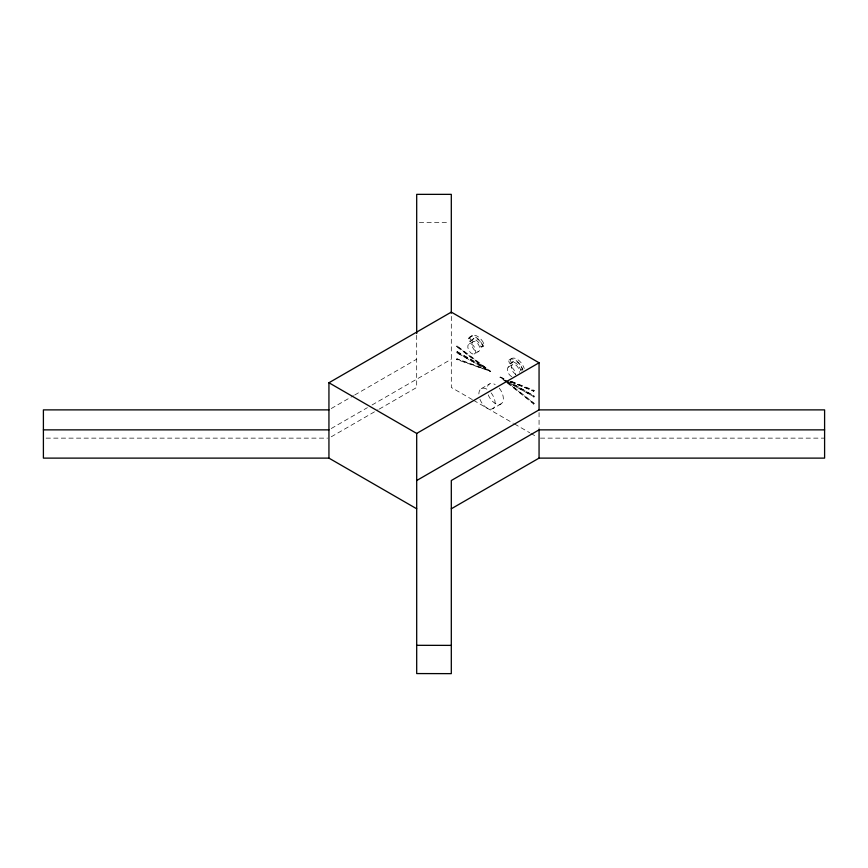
<?xml version="1.0" encoding="UTF-8"?>
<svg xmlns="http://www.w3.org/2000/svg" width="868" height="868" viewBox="0 0 868 868"><rect width="100%" height="100%" fill="white"/><g stroke="black" fill="none" stroke-linecap="round" stroke-linejoin="round"><path stroke-width="0.65" stroke-dasharray="4.34 3.25" d="M331.272 408.524L353.504 395.689M354.676 395.016L416.694 359.211M470.857 336.383L472.485 335.439M468.362 338.813L469.989 337.88A11.425 6.597 60 0 1 483.834 343.522A2.637 1.519 60 0 1 482.673 346.05L481.035 346.994A7.964 4.6 60 0 0 475.783 340.039A7.964 4.6 60 0 0 470.64 341.178A1.769 1.02 60 0 1 469.132 340.842A1.769 1.02 60 0 1 468.362 338.813A11.425 6.597 60 0 1 482.207 344.455L483.834 343.522M485.071 368.108L456.666 346.625L457.078 345.92L490.778 371.406L456.666 359.526L457.078 358.809L486.416 369.356L456.666 352.658L457.078 351.475L485.483 367.88L456.666 351.714M456.666 346.625L457.078 345.92M472.376 339.475L474.004 338.531M470.456 341.308L472.268 340.234A7.964 4.6 60 0 1 477.411 339.106A7.964 4.6 60 0 1 482.673 346.05M469.306 343.891L473.385 341.536M456.666 352.658L486.416 369.356M331.261 428.521L367.392 407.656M372.057 404.965L451.306 359.211M456.666 359.526L457.078 358.809M482.022 346.874L483.65 345.931M474.275 354.003A5.653 3.266 60 0 0 473.266 345.507A5.653 3.266 60 0 0 467.83 347.33A5.653 3.266 60 0 0 474.275 354.003L478.355 351.638A5.653 3.266 60 0 0 477.346 343.153A5.653 3.266 60 0 0 471.91 344.976A5.653 3.266 60 0 0 478.355 351.638M331.272 436.788L378.079 409.761M379.251 409.088L416.694 387.475L416.694 333.54M521.332 371.005A1.769 1.02 60 0 1 520.659 370.05A7.964 4.6 60 0 0 515.505 362.976A7.964 4.6 60 0 0 510.254 363.866A2.637 1.519 60 0 1 509.093 359.981L510.72 359.037A11.425 6.597 60 0 1 524.272 368.477M511.013 362.846L512.641 361.902M510.254 363.866L511.892 362.922A7.964 4.6 60 0 1 517.144 362.032A7.964 4.6 60 0 1 522.286 369.106A1.769 1.02 60 0 0 522.959 370.061M508.214 367.11L512.294 364.755M506.326 382.224L500.001 377.2L506.652 379.446M481.263 388.68L489.422 383.971M520.659 370.05L522.286 369.106M504.362 380.195L534.113 396.893L534.113 395.949L510.254 382.17M479.961 399.302A11.534 6.662 60 0 0 492.796 408.665L500.955 403.956M533.288 390.936L534.113 390.394L533.701 391.175L510.167 381.725M506.435 380.444L534.113 395.949M506.717 381.551L534.113 396.893M534.113 403.284L533.701 404L534.113 403.284L508.963 383.287M419.352 222.62L448.647 222.62M46.102 438.134L327.583 438.134M540.417 438.134L824.6 438.134M456.666 359.048L490.778 371.406M511.643 381.443L534.113 390.394M500.001 377.2L506.239 379.685M511.23 381.67L533.701 391.175M510.579 381.486L534.113 390.936M472.366 399.627L451.306 387.475L451.306 314.509M473.537 400.311L513.324 423.28M514.496 423.953L529.708 432.731M530.88 433.414L536.728 436.788M456.666 346.148L490.366 371.634M504.775 379.956L507.921 382.452M500.413 376.962L534.113 403.761M507.379 383.059L533.701 404M539.061 412.571L539.061 428.716M533.701 396.188L533.701 397.132M457.078 351.475L457.078 352.419M511.805 376.636A5.653 3.266 60 0 1 507.346 369.605A5.653 3.266 60 0 1 511.577 367.316A5.653 3.266 60 0 1 515.299 374.737M515.885 374.282A5.653 3.266 60 0 1 511.426 367.251A5.653 3.266 60 0 1 515.657 364.961A5.653 3.266 60 0 1 519.379 372.383M472.268 340.234A1.769 1.02 60 0 1 470.771 339.898A1.769 1.02 60 0 1 469.989 337.88M482.207 344.455A2.637 1.519 60 0 1 481.035 346.994M511.892 362.922A2.637 1.519 60 0 1 510.72 359.037M509.093 359.981A11.425 6.597 60 0 1 522.937 370.321M491.104 392.868A11.534 6.662 60 0 1 492.796 408.665M478.865 393.964A11.534 6.662 60 0 1 487.024 389.255A11.534 6.662 60 0 1 495.183 384.546M499.263 388.159A11.534 6.662 60 0 1 500.152 404.304A11.534 6.662 60 0 1 487.306 391.848"/><path stroke-width="1.3" d="M416.694 508.789L328.939 458.12L328.939 382.755L451.306 312.111L539.061 362.781L539.061 409.88L416.694 480.525M328.939 382.755L416.694 433.425L539.061 362.781M824.6 429.866L539.061 429.866L451.306 480.525L451.306 673.644L416.694 673.568L416.694 433.425M451.306 508.789L539.061 458.12L824.6 458.12L824.6 409.88L539.061 409.88M328.939 409.88L43.4 409.88L43.4 458.12L328.939 458.12M43.4 429.866L328.939 429.866M416.694 645.315L451.306 645.38M539.061 429.866L539.061 458.12M451.306 313.272L451.306 194.356L416.694 194.356L416.694 333.54"/></g></svg>
